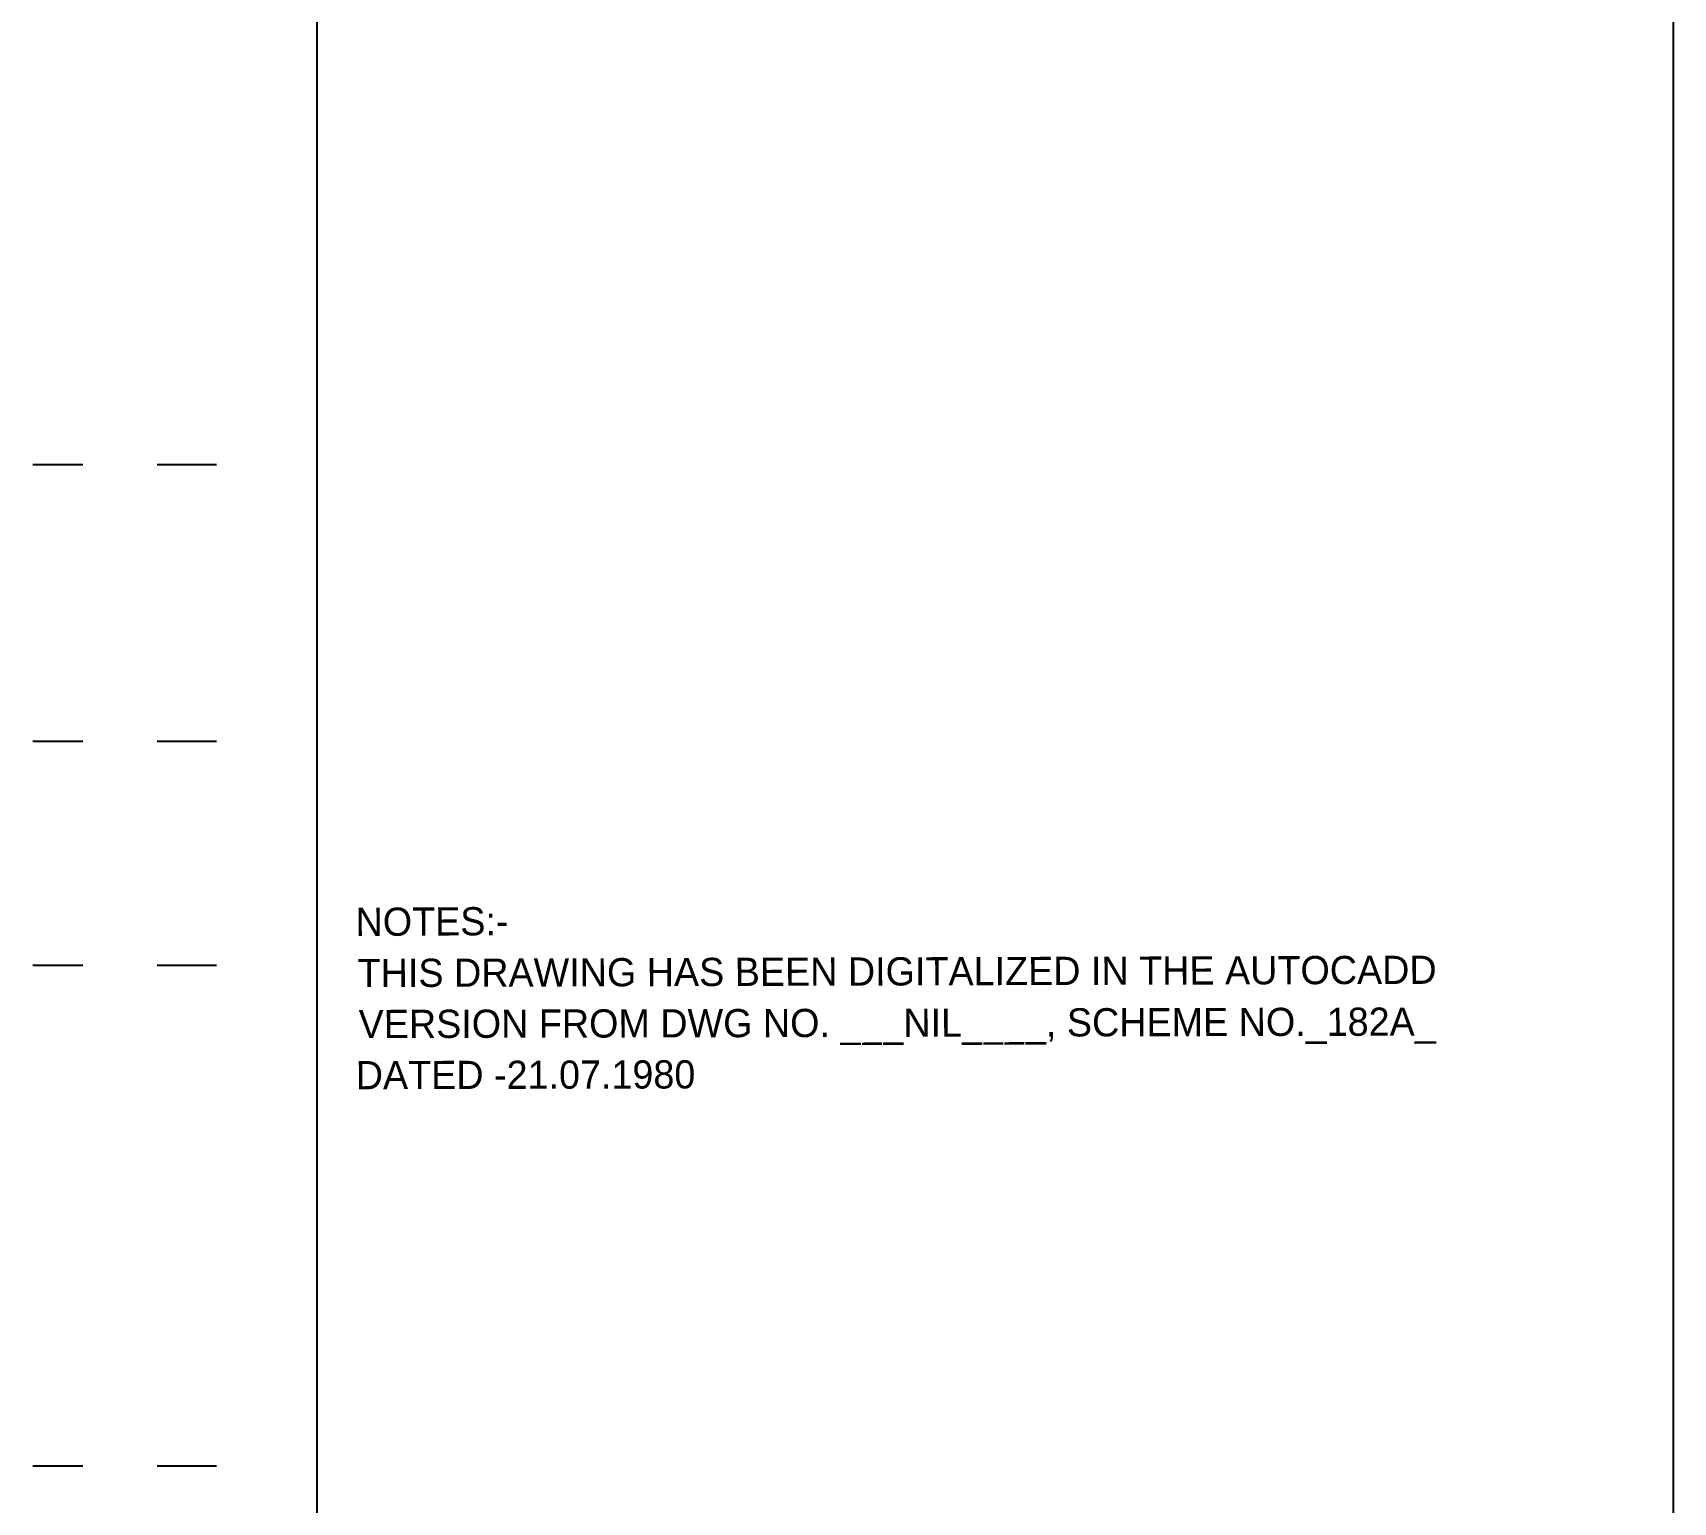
# Model space of a CAD drawing. Header units: millimetres. Extents: x 30 to 56197, y -4580 to 38782.
# Drawn here: x 45800 to 56197, y 20162 to 29472 of the extents above; entities that cross this region are included whole.
import ezdxf

# ---------------------------------------------------------------- set-up
doc = ezdxf.new("R2010")
doc.units = ezdxf.units.MM
doc.layers.add('A-ARCH-REF', color=8, linetype='CONTINUOUS')

msp = doc.modelspace()

# ---------------------------------------------------------------- linework, layer by layer
at = {"layer": 'A-ARCH-REF'}
for p, q in [((47600, 38782), (47600, 2452)), ((56197, 38782), (56197, 2452)), ((45800, 26736), (46117, 26736)), ((46588, 26736), (46965, 26736)), ((45800, 24983), (46117, 24983)), ((46588, 24983), (46965, 24983)), ((45800, 23565), (46117, 23565)), ((46588, 23565), (46965, 23565)), ((45800, 20393), (46117, 20393)), ((46588, 20393), (46965, 20393))]:
    msp.add_line(p, q, dxfattribs=at)

# ---------------------------------------------------------------- texts
for s, height, rotation, p in [('NOTES:-', 178.7, 0.3077, (47846, 23749)), ('THIS DRAWING HAS BEEN DIGITALIZED IN THE AUTOCADD', 178.74, 0.1759, (47859, 23425)), ('VERSION FROM DWG NO. ___NIL____, SCHEME NO._182A_', 178.74, 0.1318, (47865, 23102)), ('DATED -21.07.1980', 178.74, 0.1375, (47847, 22778))]:
    msp.add_text(s, height=height, rotation=rotation, dxfattribs=at).set_placement(p)

doc.saveas('drawing.dxf')
